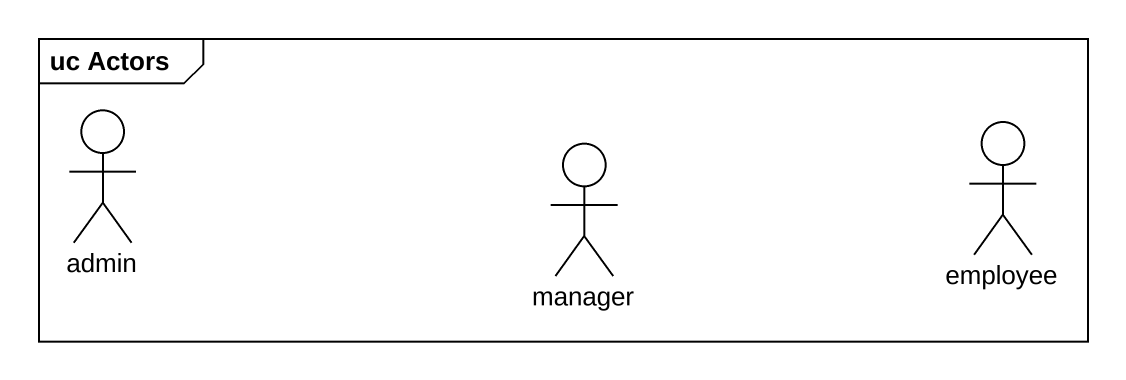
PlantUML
@startuml
mainframe uc Actors
actor admin
actor manager
actor employee
@enduml
